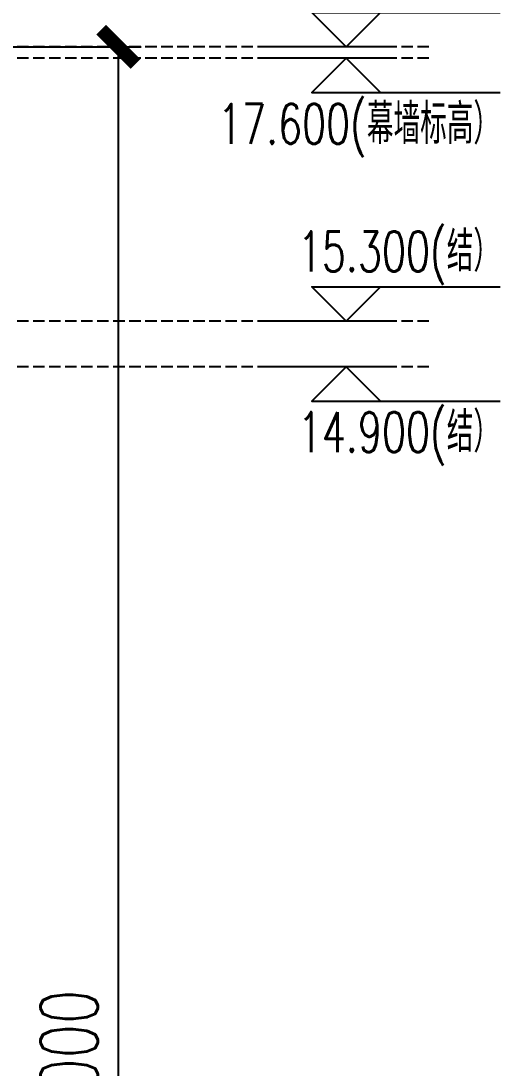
# Model space of a CAD drawing. Extents: x 220580 to 2027826, y -309201 to 71987.
# Drawn here: x 1045853 to 1050042, y -168911 to -159750 of the extents above; entities that cross this region are included whole.
import ezdxf
from ezdxf.enums import TextEntityAlignment as Align

# ---------------------------------------------------------------- set-up
doc = ezdxf.new("R2010")
doc.units = 0
doc.linetypes.add('DASH', pattern=[0.35, 0.25, -0.1])
doc.linetypes.add('ZN-DOT', pattern=[0.25, 0, -0.25])
for name, color, linetype in [('!ZN6-层高线-8', 8, 'ZN-DOT'), ('3符号', 173, 'Continuous'), ('DIM', 173, 'Continuous')]:
    doc.layers.add(name, color=color, linetype=linetype)
doc.styles.add('DHTEXT-1', font='ROMANS.shx', dxfattribs={"width": 0.7, "bigfont": 'CHINESE.shx'})
doc.styles.add('卓越符号', font='ROMANS.shx', dxfattribs={"width": 0.7, "bigfont": 'CHINESE.shx'})
doc.dimstyles.new('ZN3', dxfattribs={"dimscale": 3, "dimtxt": 2.5, "dimasz": 1.5, "dimexe": 1, "dimexo": 2, "dimgap": 0.9, "dimtad": 1, "dimdec": 0, "dimdsep": 46, "dimtxsty": 'DHTEXT-1', "dimblk": 'ARCHTICK', "dimcen": 2.5, "dimclrd": 173, "dimclre": 173, "dimclrt": 7, "dimazin": 2, "dimtfac": 1, "dimtix": 1, "dimtmove": 2, "dimatfit": 3, "dimfxl": 0, "dimarcsym": 0})

# ---------------------------------------------------------------- blocks, each defined once
blk = doc.blocks.new('_ArchTick')
at = {"color": 0, "linetype": 'ByBlock', "const_width": 0.4}
blk.add_lwpolyline([(-0.5, -0.5), (0.5, 0.5)], dxfattribs=at)
blk = doc.blocks.new('*D639')
at = {"layer": 'Defpoints', "color": 0, "ltscale": 30, "transparency": 16777216}
for p in [(1044221.1, -159976.4), (1046705.2, -159976.4), (1044221.1, -177976.4)]:
    blk.add_point(p, dxfattribs=at)
at = {"layer": 'DIM', "color": 173, "linetype": 'ByBlock', "lineweight": -2, "ltscale": 30, "transparency": 16777216}
for p, q in [((1044621.1, -159976.4), (1046905.2, -159976.4)), ((1046705.2, -177976.4), (1046705.2, -159976.4)), ((1044621.1, -177976.4), (1046905.2, -177976.4))]:
    blk.add_line(p, q, dxfattribs=at)
at = {"layer": 'DIM', "color": 173, "lineweight": -2, "ltscale": 30, "transparency": 16777216, "xscale": 300, "yscale": 300, "zscale": 300}
for p, rotation in [((1046705.2, -159976.4), 90), ((1046705.2, -177976.4), 270)]:
    blk.add_blockref('_ArchTick', p, dxfattribs=dict(at, rotation=rotation))
at = {"layer": 'DIM', "color": 7, "ltscale": 30, "transparency": 16777216, "insert": (1046275.2, -168976.4), "char_height": 500, "attachment_point": 5, "rotation": 90, "style": 'DHTEXT-1'}
blk.add_mtext('18000', dxfattribs=at)
blk = doc.blocks.new('*U510')
at = {"ltscale": 10}
blk.add_line((3.475, 0), (-6.849, 0), dxfattribs=at)
blk.add_lwpolyline([(3, -3), (0, 0), (-3, -3), (13.45, -3)])
at = {"color": 0, "style": '卓越符号', "width": 0.7, "flags": 8}
blk.add_attdef('±0.000', text='', height=3.5, dxfattribs=at).set_placement((13.45, -7.85), align=Align.RIGHT)
blk = doc.blocks.new('*U511')
at = {"ltscale": 10}
blk.add_line((3.475, 0), (-6.849, 0), dxfattribs=at)
blk.add_lwpolyline([(3, 3), (0, 0), (-3, 3), (13.45, 3)])
at = {"color": 0, "style": '卓越符号', "width": 0.7, "flags": 8}
blk.add_attdef('±0.000', text='', height=3.5, dxfattribs=at).set_placement((13.45, 4.35), align=Align.RIGHT)
blk = doc.blocks.new('*U512')
at = {"ltscale": 10}
blk.add_line((3.475, 0), (-6.849, 0), dxfattribs=at)
blk.add_lwpolyline([(3, 3), (0, 0), (-3, 3), (13.45, 3)])
at = {"color": 0, "style": '卓越符号', "width": 0.7, "flags": 8}
blk.add_attdef('±0.000', text='', height=3.5, dxfattribs=at).set_placement((13.45, 4.35), align=Align.RIGHT)
blk = doc.blocks.new('*U513')
at = {"ltscale": 10}
blk.add_line((3.475, 0), (-6.849, 0), dxfattribs=at)
blk.add_lwpolyline([(3, -3), (0, 0), (-3, -3), (13.45, -3)])
at = {"color": 0, "style": '卓越符号', "width": 0.7, "flags": 8}
blk.add_attdef('±0.000', text='', height=3.5, dxfattribs=at).set_placement((13.45, -7.85), align=Align.RIGHT)

msp = doc.modelspace()

# ---------------------------------------------------------------- linework, layer by layer
at = {"layer": '!ZN6-层高线-8', "linetype": 'DASH', "ltscale": 400}
for p, q in [((1049420.3, -159976.4), (1038617.4, -159976.4)), ((1049420.3, -160076.4), (1038617.4, -160076.4)), ((1049420.3, -162376.4), (1038617.4, -162376.4)), ((1049420.3, -162776.4), (1038617.4, -162776.4))]:
    msp.add_line(p, q, dxfattribs=at)

# ---------------------------------------------------------------- block references
at = {"layer": '3符号', "color": 7}
ref = msp.add_blockref('*U512', (1048697, -159976.4), dxfattribs=dict(at, xscale=100, yscale=100, zscale=100))
ref.add_attrib('±0.000', '17.700(幕墙标高）', dxfattribs={"layer": '0', "color": 0, "height": 350, "style": '卓越符号', "width": 0.7}).set_placement((1050042, -159541.4), align=Align.RIGHT)
ref = msp.add_blockref('*U513', (1048697, -160076.4), dxfattribs=dict(at, xscale=100, yscale=100, zscale=100))
ref.add_attrib('±0.000', '17.600(幕墙标高）', dxfattribs={"layer": '0', "color": 0, "height": 350, "style": '卓越符号', "width": 0.7}).set_placement((1050042, -160825.8), align=Align.RIGHT)
ref = msp.add_blockref('*U511', (1048697, -162376.4), dxfattribs=dict(at, xscale=100, yscale=100, zscale=100))
ref.add_attrib('±0.000', '15.300(结）', dxfattribs={"layer": '0', "color": 0, "height": 350, "style": '卓越符号', "width": 0.7}).set_placement((1050042, -161941.4), align=Align.RIGHT)
ref = msp.add_blockref('*U510', (1048697, -162776.4), dxfattribs=dict(at, xscale=100, yscale=100, zscale=100))
ref.add_attrib('±0.000', '14.900(结）', dxfattribs={"layer": '0', "color": 0, "height": 350, "style": '卓越符号', "width": 0.7}).set_placement((1050042, -163522.1), align=Align.RIGHT)

# ---------------------------------------------------------------- dimensions: what is measured, and where the dimension line sits
at = {"layer": 'DIM', "ltscale": 30}
dim = msp.add_aligned_dim(p1=(1044221.1, -177976.4), p2=(1044221.1, -159976.4), distance=-2484.1, dimstyle='ZN3', override={"dimscale": 200}, dxfattribs=at)
dim.commit()
dim.dimension.update_dxf_attribs({"geometry": '*D639', "text_midpoint": (1046275.2, -168976.4)})

doc.saveas('drawing.dxf')
